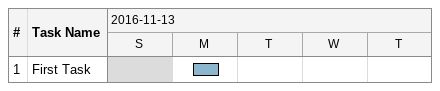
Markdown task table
| ID | Task | Start | Finish |
|---|---|---|---|
| 1 | First Task | 2016-11-14 | 2016-11-14 |
